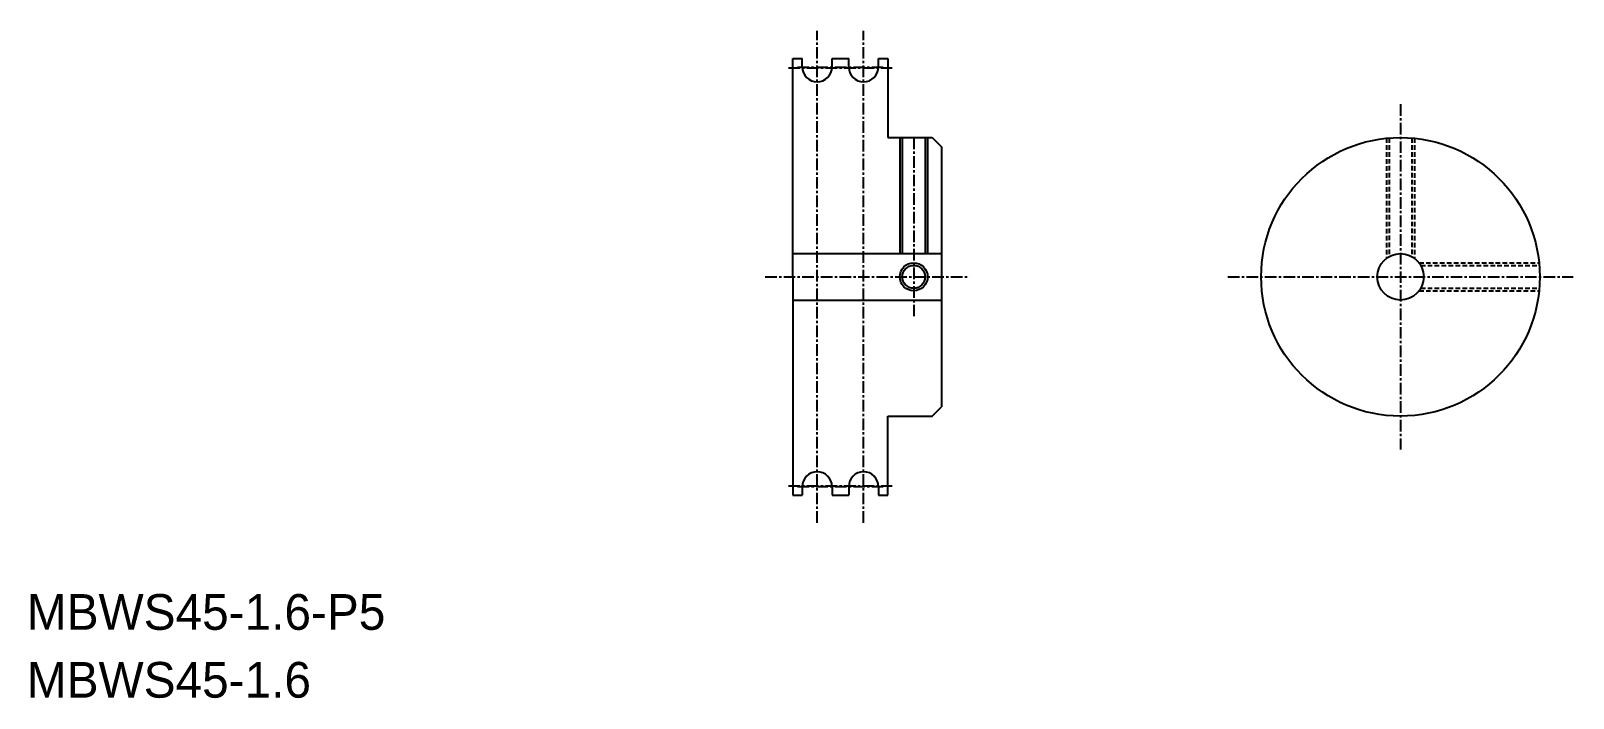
# Model space of a CAD drawing. Extents: x -31 to 135, y -11 to 61.
import ezdxf

# ---------------------------------------------------------------- set-up
doc = ezdxf.new("R2010")
doc.units = 0
doc.linetypes.add('CENTER', pattern=[2, 1.25, -0.25, 0.25, -0.25])
doc.linetypes.add('DASHED', pattern=[0.75, 0.5, -0.25])
doc.layers.get('0').update_dxf_attribs({"linetype": 'CONTINUOUS'})
doc.layers.add('CENTER', color=1, linetype='CENTER')

msp = doc.modelspace()

# ---------------------------------------------------------------- linework, layer by layer
at = {"color": 7, "linetype": 'CONTINUOUS'}
for p, q in [((50.76, 34.33), (50.76, 57.83)), ((50.76, 57.83), (51.76, 57.83)), ((51.76, 56.93), (51.76, 57.83)), ((54.96, 56.93), (54.96, 57.83)), ((54.96, 57.83), (56.76, 57.83)), ((56.76, 56.93), (56.76, 57.83)), ((59.96, 57.83), (60.96, 57.83)), ((59.96, 56.93), (59.96, 57.83)), ((60.96, 57.83), (60.96, 49.33)), ((60.96, 49.33), (65.76, 49.33)), ((62.53, 49.33), (62.53, 36.83)), ((64.99, 49.33), (64.99, 36.83)), ((65.76, 49.33), (66.76, 48.33)), ((66.76, 48.33), (66.76, 20.33)), ((50.76, 36.83), (66.76, 36.83)), ((50.76, 34.33), (50.76, 10.83)), ((50.76, 31.83), (66.76, 31.83)), ((65.76, 19.33), (66.76, 20.33)), ((60.96, 19.33), (65.76, 19.33)), ((60.96, 10.83), (60.96, 19.33)), ((51.76, 11.73), (51.76, 10.83)), ((54.96, 11.73), (54.96, 10.83)), ((56.76, 11.73), (56.76, 10.83)), ((59.96, 11.73), (59.96, 10.83)), ((50.76, 10.83), (51.76, 10.83)), ((54.96, 10.83), (56.76, 10.83)), ((59.96, 10.83), (60.96, 10.83))]:
    msp.add_line(p, q, dxfattribs=at)
at = {"color": 3, "linetype": 'CONTINUOUS'}
for p, q in [((62.26, 49.33), (62.26, 36.83)), ((65.26, 49.33), (65.26, 36.83))]:
    msp.add_line(p, q, dxfattribs=at)
at = {"color": 3, "linetype": 'DASHED'}
for p, q in [((114.67, 49.25), (114.67, 36.33)), ((114.95, 49.27), (114.95, 36.5)), ((117.4, 49.27), (117.4, 36.5)), ((117.67, 49.25), (117.67, 36.33)), ((118.17, 35.83), (131.1, 35.83)), ((118.35, 35.55), (131.12, 35.55)), ((118.17, 32.83), (131.1, 32.83)), ((118.35, 33.1), (131.12, 33.1))]:
    msp.add_line(p, q, dxfattribs=at)
at = {"color": 7, "linetype": 'CONTINUOUS'}
for centre, radius in [((116.17, 34.33), 15), ((116.17, 34.33), 2.5), ((63.76, 34.33), 1.23)]:
    msp.add_circle(centre, radius, dxfattribs=at)
at = {"color": 3, "linetype": 'CONTINUOUS'}
msp.add_circle((63.76, 34.33), 1.5, dxfattribs=at)
at = {"color": 7, "linetype": 'CONTINUOUS'}
for centre, start, end in [((53.36, 56.93), 180, 0), ((58.36, 56.93), 180, 0), ((53.36, 11.73), 0, 180), ((58.36, 11.73), 0, 180)]:
    msp.add_arc(centre, 1.6, start, end, dxfattribs=at)
at = {"layer": 'CENTER', "color": 1, "linetype": 'CENTER'}
for p, q in [((53.36, 7.83), (53.36, 60.83)), ((58.36, 7.83), (58.36, 60.83)), ((50.26, 56.83), (61.45, 56.83)), ((51.26, 56.93), (60.46, 56.93)), ((116.17, 52.92), (116.17, 15.74)), ((63.76, 49.33), (63.76, 29.83)), ((47.76, 34.33), (69.76, 34.33)), ((97.58, 34.33), (134.76, 34.33)), ((50.26, 11.83), (61.45, 11.83)), ((51.26, 11.73), (60.46, 11.73))]:
    msp.add_line(p, q, dxfattribs=at)

# ---------------------------------------------------------------- texts
at = {"color": 7, "linetype": 'CONTINUOUS'}
for s, height, p in [('MBWS45-1.6-P5', 3.8472, (-31.73, -3.69)), ('MBWS45-1.6', 3.847, (-31.73, -11))]:
    msp.add_text(s, height=height, dxfattribs=at).set_placement(p)

doc.saveas('drawing.dxf')
